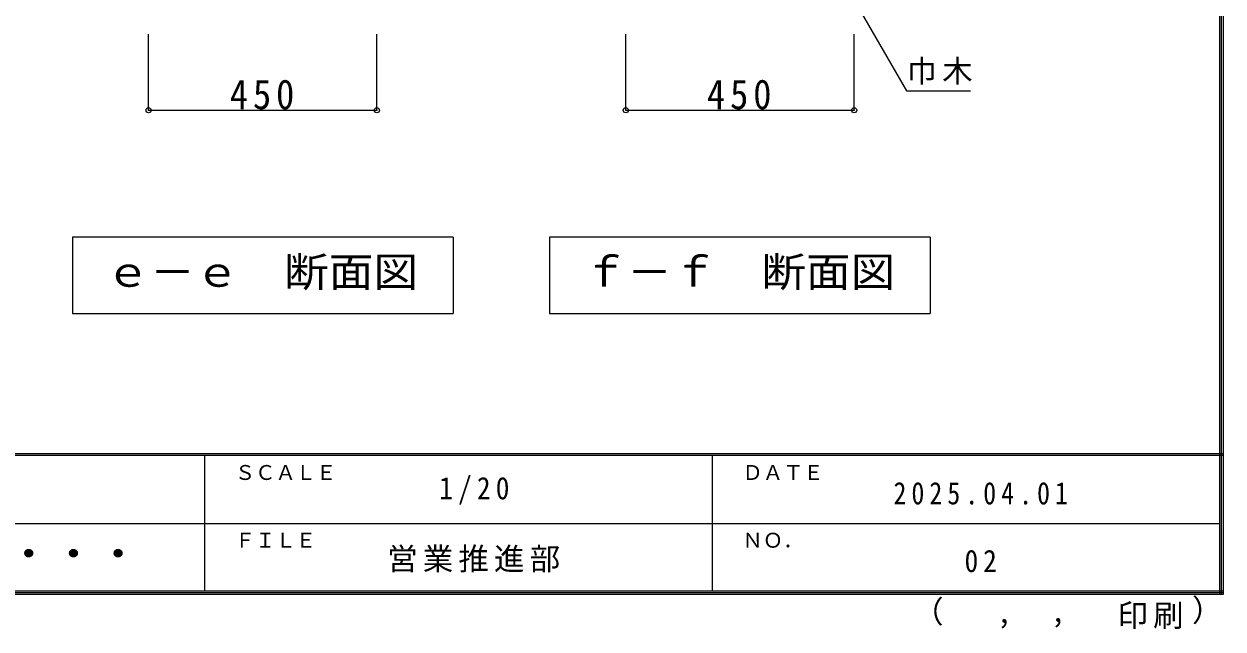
# Model space of a CAD drawing. Units: millimetres at full size, sheet at 1:20; details may follow other scales. Extents: x -8005 to 8005, y -2932 to 2722.
# Drawn here: x 5643 to 8005, y -2932 to -1741 of the extents above; entities that cross this region are included whole.
import ezdxf
from ezdxf.enums import TextEntityAlignment as Align

# ---------------------------------------------------------------- set-up
doc = ezdxf.new("R2010")
doc.units = ezdxf.units.MM
doc.header["$LTSCALE"] = 20
doc.header["$PDMODE"] = 32
doc.header["$PDSIZE"] = 10
for name, color, linetype in [('0-A_文字', 7, 'Continuous'), ('0-B_寸法', 4, 'Continuous'), ('F-1_枠', 6, 'Continuous'), ('F-A_文字', 7, 'Continuous')]:
    doc.layers.add(name, color=color, linetype=linetype)
doc.styles.add('ＭＳ ゴシック', font='')
doc.styles.get('ＭＳ ゴシック').set_extended_font_data('MS Gothic')

msp = doc.modelspace()

# ---------------------------------------------------------------- linework, layer by layer
at = {"layer": '0-A_文字'}
for p, q in [((7274.52, -1687.54), (7381.6, -1873.01)), ((7381.6, -1873.01), (7507.63, -1873.01)), ((6488.33, -2161.27), (6488.33, -2311.27)), ((6678.33, -2161.27), (6678.33, -2311.27)), ((7428.33, -2161.27), (6678.33, -2161.27)), ((7428.33, -2161.27), (7428.33, -2311.27)), ((5738.33, -2311.27), (6488.33, -2311.27)), ((6678.33, -2311.27), (7428.33, -2311.27))]:
    msp.add_line(p, q, dxfattribs=at)
msp.add_lwpolyline([(6488.33, -2161.27), (5738.33, -2161.27), (5738.33, -2311.27)], dxfattribs=at)
at = {"layer": '0-B_寸法'}
for p, q in [((5888.33, -1911.27), (5888.33, -1761.27)), ((6338.33, -1911.27), (6338.33, -1761.27)), ((6828.33, -1911.27), (6828.33, -1761.27)), ((7278.33, -1911.27), (7278.33, -1761.27)), ((5888.33, -1911.27), (6338.33, -1911.27)), ((6828.33, -1911.27), (7278.33, -1911.27))]:
    msp.add_line(p, q, dxfattribs=at)
at = {"layer": '0-B_寸法', "color": 7}
for p in [(5888.33, -1911.27), (6338.33, -1911.27), (6828.33, -1911.27), (7278.33, -1911.27)]:
    msp.add_point(p, dxfattribs=at)
at = {"layer": 'F-1_枠'}
for p, q in [((7998.33, 2722.29), (7998.33, -2864.37)), ((8001.67, 2722.29), (8001.67, -2864.37)), ((8005, 2722.29), (8005, -2864.37)), ((8005, -2587.71), (205, -2587.71)), ((8005, -2591.04), (205, -2591.04)), ((5998.33, -2591.04), (5998.33, -2857.71)), ((6998.33, -2591.04), (6998.33, -2857.71)), ((4105, -2724.37), (7998.33, -2724.38)), ((8005, -2857.71), (205, -2857.71)), ((8005, -2861.04), (205, -2861.04)), ((8005, -2864.37), (205, -2864.37))]:
    msp.add_line(p, q, dxfattribs=at)

# ---------------------------------------------------------------- texts
at = {"layer": '0-A_文字', "style": 'ＭＳ ゴシック', "width": 1.1}
for s, p in [('ｅ－ｅ\u3000断面図', (5803.33, -2276.27)), ('ｆ－ｆ\u3000断面図', (6743.33, -2276.27))]:
    msp.add_text(s, height=58.65, dxfattribs=at).set_placement(p, align=Align.BOTTOM_LEFT)
at = {"layer": '0-A_文字', "insert": (7381.6, -1861.06), "char_height": 43.99, "attachment_point": 7, "style": 'ＭＳ ゴシック'}
msp.add_mtext('\\T1.17;巾木', dxfattribs=at)
at = {"layer": '0-B_寸法', "color": 7, "char_height": 58.65, "attachment_point": 7, "style": 'ＭＳ ゴシック'}
for insert in [(6048.33, -1910.06), (6988.33, -1910.06)]:
    msp.add_mtext('\\T1.27;\\W0.9;450', dxfattribs=dict(at, insert=insert))
at = {"layer": 'F-A_文字', "style": 'ＭＳ ゴシック'}
for s, height, p in [('ＳＣＡＬＥ', 29.33, (6058.33, -2647.71)), ('ＤＡＴＥ', 29.33, (7058.33, -2647.71)), ('ＦＩＬＥ', 29.33, (6058.33, -2781.04)), ('ＮＯ．', 29.33, (7058.33, -2781.04)), ('（', 43.99, (7394.36, -2933.25)), ('）', 43.99, (7943.94, -2930.46)), (',', 43.99, (7559.18, -2933.25)), (',', 43.99, (7665.13, -2931.39))]:
    msp.add_text(s, height=height, dxfattribs=at).set_placement(p, align=Align.BOTTOM_LEFT)
at = {"layer": 'F-A_文字', "style": 'ＭＳ ゴシック', "width": 1.1}
msp.add_text('ウッドワン・・・', height=58.65, dxfattribs=at).set_placement((5168.33, -2831.04), align=Align.BOTTOM_LEFT)
at = {"layer": 'F-A_文字', "char_height": 43.99, "attachment_point": 7, "style": 'ＭＳ ゴシック'}
for s, insert in [('\\T1.38;\\W0.9;1/20', (6460.83, -2687.71)), ('\\T1.39;\\W0.85;2025.04.01', (7355.83, -2687.71)), ('\\T1.17;営業推進部', (6358.33, -2821.04)), ('\\T1.36;\\W0.9;02', (7495.83, -2821.04)), ('\\T1.17;印刷', (7797.1, -2932.32))]:
    msp.add_mtext(s, dxfattribs=dict(at, insert=insert))

doc.saveas('drawing.dxf')
